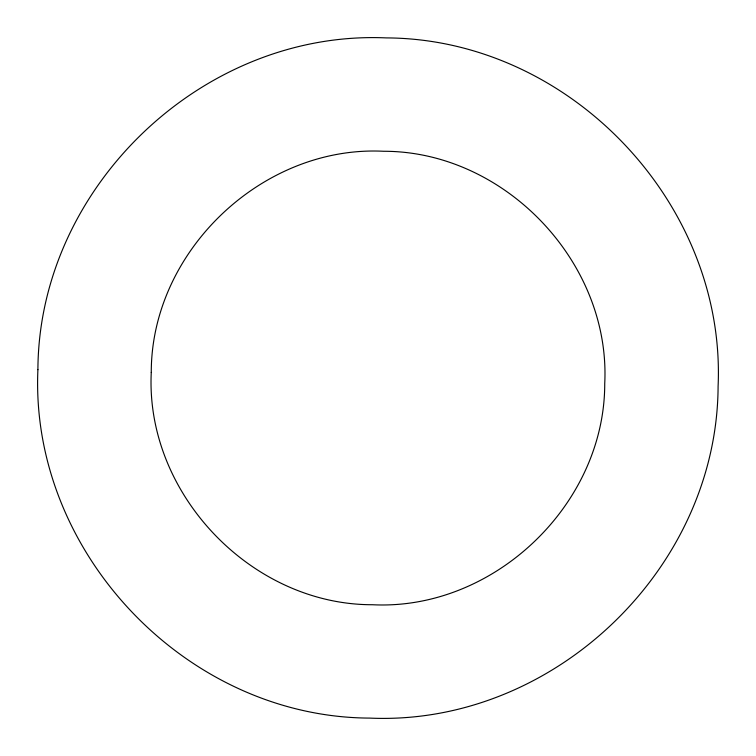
<?xml version="1.0" encoding="UTF-8"?>
<svg xmlns="http://www.w3.org/2000/svg" width="756" height="756" viewBox="0 0 756 756"><rect width="100%" height="100%" fill="white"/><g stroke="black" fill="none" stroke-linecap="round" stroke-linejoin="round"><path stroke-width="1.13" d="M37.904 369.656C29.758 552.579 186.543 717.255 369.656 718.096C552.579 726.242 717.255 569.457 718.096 386.344C726.242 203.421 569.457 38.745 386.344 37.904C203.421 29.758 38.745 186.543 37.904 369.656M151.266 372.434C145.19 493.517 251.2 604.866 372.434 604.734C493.517 610.81 604.866 504.8 604.734 383.566C610.81 262.483 504.8 151.134 383.566 151.266C262.483 145.19 151.134 251.2 151.266 372.434"/></g></svg>
